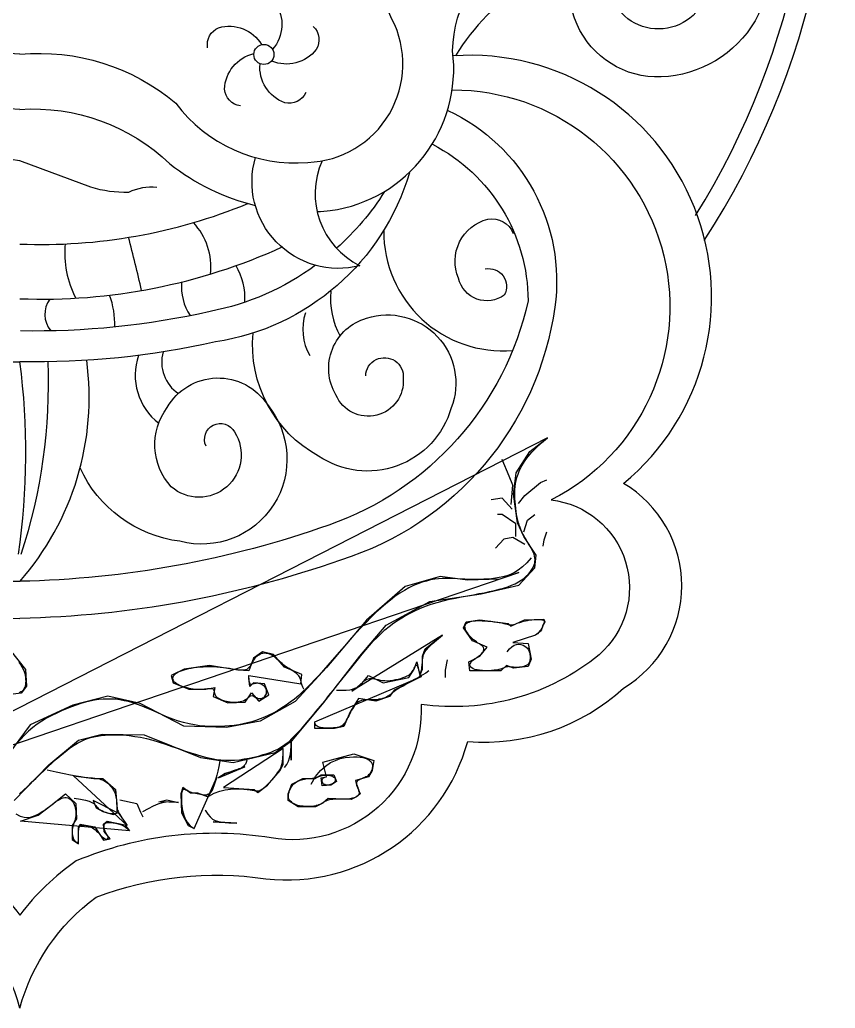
# Model space of a CAD drawing. Header units: metres. Extents: x 26.6 to 97.9, y 64.5 to 153.1.
# Drawn here: x 62.26 to 97.91, y 64.52 to 107.75 of the extents above; entities that cross this region are included whole.
import ezdxf

# ---------------------------------------------------------------- set-up
doc = ezdxf.new("R2010")
doc.units = ezdxf.units.M
for name, color, linetype in [('3', 3, 'Continuous'), ('4', 4, 'Continuous'), ('7', 7, 'Continuous')]:
    doc.layers.add(name, color=color, linetype=linetype)

msp = doc.modelspace()

# ---------------------------------------------------------------- linework, layer by layer
at = {"layer": '3'}
for points in [[(62.26, 106.24, 0.2), (55.43, 104.1, -0.26), (49.66, 101.51, -0.55), (45.98, 107.78, 0.26), (45.84, 110.95, 0.66), (44.15, 110.53, 0.41), (41.14, 115.12, 0.46), (37.96, 113.87, 0.23), (40.05, 109.28, -0.14), (43.29, 106.02)], [(62.26, 106.24, -0.2), (69.08, 104.1, 0.26), (74.85, 101.51, 0.55), (78.53, 107.78, -0.26), (78.67, 110.95, -0.66), (80.37, 110.53, -0.41), (83.38, 115.12, -0.46), (86.55, 113.87, -0.23), (84.46, 109.28, 0.13), (81.31, 106.17, 0.13)], [(86.55, 113.87, -0.42), (94.53, 112.49, -0.55), (90.3, 105.25, -0.68), (87.4, 111.81, -0.71), (92.34, 109.02, -0.77), (88.04, 108.98, -0.76), (90, 110.56, -0.74), (89.55, 109.7)], [(75.27, 99.36, 0.01), (75.83, 99.4, 0.41), (81.18, 106.39, -0.26), (83.96, 111.12)], [(72.44, 108.66, -0.35), (73.43, 108.48, -0.34), (73.31, 106.46)], [(70.47, 106.52, -0.35), (70.95, 107.4, -0.34), (72.83, 106.66)], [(75.09, 107.45, -0.35), (75.22, 106.45, -0.34), (73.27, 105.94)], [(71.9, 103.98, -0.35), (71.21, 104.71, -0.34), (72.49, 106.27)], [(74.76, 104.56, -0.35), (73.84, 104.12, -0.34), (72.76, 105.82)], [(43.54, 103.78, 0.33), (38.86, 95.18, 0.29), (48.23, 84.12, 0.08), (62.26, 81.57, 0.08)], [(62.26, 103.83, 0.21), (55.69, 101.45, -0.11), (51.96, 99.63)], [(62.26, 103.83, -0.21), (68.82, 101.45, 0.11), (72.55, 99.63)], [(80.97, 103.78, -0.33), (85.65, 95.18, -0.29), (76.28, 84.12, -0.08), (62.26, 81.57, -0.08)], [(44.21, 102.3, 0.28), (40.03, 95.46, 0.26), (48.74, 85.65, 0.08), (62.26, 83.19, 0.08)], [(80.3, 102.3, -0.28), (84.48, 95.46, -0.26), (75.77, 85.65, -0.08), (62.26, 83.19, -0.08)], [(68.25, 100.41, 0.14), (67.01, 100.2, -0.09), (65.36, 100.43), (62.26, 101.58, 0.27), (56.68, 99.6)], [(75.47, 101.58, 0.4), (77.12, 96.99, -0.58), (72.56, 101.72)], [(45.23, 101.05, 0.29), (53.69, 93.66, 0.06), (62.26, 92.79, 0.06)], [(79.29, 101.05, -0.29), (70.82, 93.66, -0.06), (62.26, 92.79, -0.06)], [(78.2, 100.23, -0.07), (76.11, 97.76, -0.07)], [(82.61, 96.85, -0.64), (83.44, 95.71, -0.54), (81.44, 96.44, -0.46), (82.72, 99.03, -0.36), (83.83, 98.4)], [(75.19, 97.01, -0.11), (70.58, 94.99, -0.06), (62.28, 94.14)], [(77.38, 92.18, -1.03), (79.02, 92.07, -0.85), (76.08, 91.34, -0.49), (77.42, 94.7, -0.63), (81.12, 90.77, -0.51), (75.32, 88.67, -0.3), (72.46, 94.04)], [(70.4, 89.1, -0.98), (71.64, 89.72, -0.87), (68.88, 87.32, -0.36), (68.7, 90.79, -0.56), (73.08, 90.92, -0.73), (69.26, 84.94, -0.26), (64.89, 88.15, -0.26)]]:
    msp.add_lwpolyline(points, format="xyb", dxfattribs=at)
for points in [[(62.24, 73.89), (62.42, 74.05), (62.59, 74.22), (62.77, 74.4), (62.96, 74.57), (63.14, 74.75), (63.32, 74.92), (63.49, 75.09), (63.67, 75.25), (63.84, 75.41), (64.01, 75.55), (64.17, 75.68), (64.33, 75.81), (64.48, 75.92), (64.64, 76.02), (64.78, 76.11), (64.93, 76.19), (65.07, 76.26), (65.21, 76.31), (65.35, 76.36), (65.5, 76.39), (65.66, 76.42), (65.82, 76.45), (65.99, 76.46), (66.18, 76.47), (66.37, 76.48), (66.58, 76.48), (66.8, 76.47), (67.04, 76.45), (67.28, 76.41), (67.53, 76.37), (67.8, 76.31), (68.07, 76.24), (68.35, 76.16), (68.63, 76.07), (68.91, 75.97), (69.19, 75.88), (69.46, 75.78), (69.73, 75.69), (69.98, 75.61), (70.21, 75.54), (70.44, 75.49), (70.65, 75.44), (70.85, 75.4), (71.05, 75.38), (71.25, 75.37), (71.45, 75.37), (71.65, 75.37), (71.86, 75.39), (72.07, 75.42), (72.28, 75.46), (72.49, 75.5), (72.69, 75.55), (72.89, 75.61), (73.07, 75.66), (73.24, 75.72), (73.39, 75.79), (73.54, 75.85), (73.67, 75.93), (73.79, 76.01), (73.91, 76.09), (74.03, 76.19), (74.15, 76.31), (74.28, 76.44), (74.42, 76.58), (74.57, 76.74), (74.72, 76.91), (74.88, 77.1), (75.05, 77.3), (75.22, 77.51), (75.4, 77.73), (75.59, 77.95), (75.77, 78.19), (75.96, 78.42), (76.15, 78.66), (76.34, 78.89), (76.52, 79.13), (76.71, 79.36), (76.89, 79.58), (77.06, 79.8), (77.23, 80.01), (77.39, 80.2), (77.55, 80.39), (77.71, 80.57), (77.88, 80.74), (78.05, 80.91), (78.22, 81.07), (78.41, 81.22), (78.61, 81.37), (78.81, 81.51), (79.03, 81.64), (79.26, 81.77), (79.5, 81.89), (79.74, 82), (79.99, 82.1), (80.25, 82.19), (80.51, 82.27), (80.77, 82.34), (81.04, 82.41), (81.31, 82.46), (81.57, 82.51), (81.83, 82.56), (82.09, 82.6), (82.33, 82.65), (82.57, 82.69), (82.8, 82.74), (83.01, 82.79), (83.22, 82.84), (83.41, 82.89), (83.59, 82.95), (83.76, 83.02), (83.92, 83.08), (84.06, 83.16), (84.18, 83.24), (84.29, 83.32), (84.39, 83.41), (84.48, 83.49), (84.56, 83.58), (84.62, 83.66), (84.67, 83.75), (84.71, 83.83), (84.75, 83.91), (84.77, 83.98), (84.78, 84.06), (84.79, 84.13), (84.78, 84.21), (84.76, 84.29), (84.74, 84.38), (84.7, 84.46), (84.66, 84.55), (84.61, 84.65), (84.56, 84.74), (84.5, 84.83), (84.44, 84.93), (84.39, 85.02), (84.34, 85.11), (84.29, 85.2), (84.24, 85.28), (84.2, 85.37), (84.16, 85.46), (84.13, 85.55), (84.09, 85.64), (84.06, 85.75), (84.03, 85.86), (84.01, 85.98), (83.98, 86.11), (83.96, 86.24), (83.94, 86.38), (83.93, 86.53), (83.91, 86.67), (83.9, 86.81), (83.9, 86.95), (83.9, 87.08), (83.9, 87.21), (83.91, 87.34), (83.93, 87.47), (83.96, 87.6), (83.99, 87.73), (84.04, 87.87), (84.09, 88.01), (84.16, 88.16), (84.25, 88.31), (84.36, 88.48), (84.49, 88.65), (84.65, 88.84), (84.84, 89.03), (85.06, 89.24), (85.33, 89.46), (56.91, 74.95)], [(62.01, 73.61), (63.53, 75.17), (64.83, 76.25), (65.86, 76.51), (67.69, 76.47), (70.15, 75.49), (71.58, 75.26), (73.42, 75.71), (74.18, 76.25), (75.55, 77.89), (77.13, 79.91), (78.28, 81.27), (80.19, 82.31), (82.43, 82.64), (84.07, 83.02), (84.78, 83.78), (84.84, 84.33), (84.29, 85.15), (84.02, 85.75), (83.85, 87), (83.96, 87.93), (84.56, 88.86), (85.33, 89.46)], [(83.74, 86.55), (83.82, 87.39), (83.66, 87.79), (83.34, 88.51)], [(84.06, 86.59), (84.34, 86.95), (85.02, 87.51), (85.3, 87.63)], [(83.78, 86.35), (83.34, 86.83), (82.86, 86.75)], [(83.94, 85.15), (83.94, 85.71), (83.34, 86.11), (83.14, 86.11)], [(84.3, 85.35), (84.46, 85.87), (84.78, 86.11)], [(85.14, 84.72), (85.18, 85), (85.3, 85.35)], [(84.34, 84.8), (83.82, 85.11), (83.42, 85.04), (83.06, 84.64)], [(84.62, 84.22), (84.62, 84.22), (84.42, 84), (84.23, 83.82), (84.05, 83.68), (83.88, 83.57), (83.71, 83.49), (83.55, 83.43), (83.38, 83.38), (83.22, 83.35), (83.05, 83.33), (82.88, 83.3), (82.71, 83.29), (82.54, 83.28), (82.37, 83.27), (82.2, 83.27), (82.03, 83.27), (81.87, 83.27), (81.71, 83.28), (81.55, 83.29), (81.39, 83.3), (81.23, 83.31), (81.07, 83.32), (80.91, 83.32), (80.74, 83.31), (80.57, 83.3), (80.4, 83.28), (80.22, 83.25), (80.04, 83.2), (79.85, 83.15), (79.66, 83.08), (79.47, 83), (79.27, 82.9), (79.07, 82.79), (78.87, 82.67), (78.66, 82.52), (78.46, 82.37), (78.25, 82.19), (78.04, 82.01), (77.83, 81.82), (77.61, 81.61), (77.4, 81.39), (77.18, 81.17), (76.97, 80.93), (76.75, 80.7), (76.54, 80.46), (76.33, 80.22), (76.12, 79.98), (75.92, 79.74), (75.72, 79.52), (75.53, 79.3), (75.34, 79.09), (75.16, 78.9), (74.98, 78.71), (74.8, 78.53), (74.62, 78.36), (74.45, 78.2), (74.27, 78.04), (74.08, 77.9), (73.9, 77.77), (73.71, 77.65), (73.53, 77.53), (73.34, 77.43), (73.15, 77.33), (72.96, 77.25), (72.77, 77.17), (72.58, 77.1), (72.4, 77.05), (72.21, 77), (72.02, 76.95), (71.83, 76.92), (71.63, 76.89), (71.43, 76.87), (71.22, 76.85), (71.01, 76.84), (70.8, 76.84), (70.58, 76.84), (70.35, 76.85), (70.12, 76.87), (69.89, 76.91), (69.66, 76.95), (69.42, 77.01), (69.19, 77.08), (68.95, 77.16), (68.72, 77.25), (68.48, 77.35), (68.26, 77.45), (68.03, 77.55), (67.81, 77.64), (67.6, 77.73), (67.4, 77.8), (67.2, 77.87), (67.01, 77.93), (66.82, 77.97), (66.63, 78.01), (66.45, 78.03), (66.26, 78.04), (66.08, 78.04), (65.9, 78.04), (65.71, 78.02), (65.52, 77.99), (65.32, 77.95), (65.13, 77.9), (64.93, 77.84), (64.72, 77.77), (64.51, 77.7), (64.3, 77.62), (64.08, 77.53), (63.87, 77.43), (63.65, 77.32), (63.43, 77.2), (63.22, 77.07), (63.02, 76.94), (62.82, 76.79), (62.64, 76.63), (62.46, 76.46), (62.3, 76.28), (62.14, 76.11)], [(58.2, 74.77), (84.07, 83.57), (83.25, 83.29), (81.83, 83.24), (80.63, 83.4), (79.1, 82.97), (77.41, 81.49), (75.66, 79.42), (74.29, 77.94), (72.76, 77.07), (71.29, 76.8), (69.43, 76.85), (67.52, 77.84), (66.1, 78.16), (64.57, 77.78), (62.71, 76.91), (61.52, 75.3)], [(83.57, 80.11), (83.57, 80.11), (83.67, 80.24), (83.77, 80.33), (83.87, 80.4), (83.97, 80.43), (84.08, 80.44), (84.17, 80.43), (84.26, 80.4), (84.34, 80.36), (84.4, 80.31), (84.46, 80.26), (84.5, 80.19), (84.53, 80.12), (84.55, 80.05), (84.56, 79.98), (84.57, 79.91), (84.57, 79.85), (84.57, 79.79), (84.56, 79.74), (84.55, 79.69), (84.53, 79.64), (84.51, 79.6), (84.48, 79.57), (84.45, 79.54), (84.4, 79.51), (84.35, 79.49), (84.29, 79.47), (84.23, 79.45), (84.17, 79.44), (84.1, 79.43), (84.03, 79.42), (83.97, 79.42), (83.9, 79.42), (83.85, 79.43), (83.79, 79.43), (83.74, 79.44), (83.7, 79.45), (83.66, 79.45), (83.62, 79.46), (83.58, 79.45), (83.54, 79.45), (83.51, 79.44), (83.47, 79.43), (83.43, 79.41), (83.39, 79.39), (83.34, 79.37), (83.27, 79.35), (83.2, 79.33), (83.11, 79.31), (83, 79.3), (82.88, 79.29), (82.75, 79.28), (82.62, 79.28), (82.49, 79.29), (82.36, 79.3), (82.25, 79.32), (82.15, 79.34), (82.08, 79.36), (82.02, 79.4), (81.98, 79.44), (81.95, 79.48), (81.94, 79.52), (81.94, 79.56), (81.96, 79.6), (81.98, 79.64), (82.01, 79.68), (82.05, 79.72), (82.09, 79.75), (82.14, 79.79), (82.19, 79.82), (82.24, 79.86), (82.3, 79.9), (82.35, 79.94), (82.4, 79.98), (82.44, 80.02), (82.48, 80.06), (82.51, 80.11), (82.53, 80.15), (82.55, 80.2), (82.55, 80.24), (82.53, 80.29), (82.51, 80.33), (82.47, 80.37), (82.42, 80.41), (82.36, 80.45), (82.29, 80.49), (82.23, 80.54), (82.16, 80.58), (82.09, 80.63), (82.03, 80.69), (81.97, 80.75), (81.92, 80.81), (81.87, 80.87), (81.83, 80.93), (81.79, 80.99), (81.76, 81.04), (81.74, 81.1), (81.73, 81.15), (81.72, 81.2), (81.72, 81.24), (81.74, 81.28), (81.75, 81.31), (81.78, 81.34), (81.81, 81.37), (81.85, 81.39), (81.9, 81.41), (81.96, 81.43), (82.02, 81.44), (82.1, 81.46), (82.18, 81.46), (82.27, 81.47), (82.37, 81.47), (82.48, 81.46), (82.6, 81.46), (82.72, 81.45), (82.85, 81.44), (82.98, 81.42), (83.11, 81.4), (83.22, 81.39), (83.33, 81.37), (83.42, 81.35), (83.5, 81.33), (83.56, 81.32), (83.61, 81.31), (83.66, 81.29), (83.7, 81.29), (83.73, 81.28), (83.77, 81.28), (83.81, 81.29), (83.86, 81.3), (83.92, 81.32), (83.98, 81.34), (84.05, 81.37), (84.12, 81.39), (84.2, 81.42), (84.28, 81.44), (84.37, 81.46), (84.46, 81.48), (84.55, 81.5), (84.65, 81.51), (84.74, 81.52), (84.82, 81.52), (84.9, 81.52), (84.97, 81.52), (85.04, 81.52), (85.08, 81.51), (85.12, 81.5), (85.15, 81.49), (85.17, 81.48), (85.18, 81.47), (85.19, 81.45), (85.19, 81.44), (85.19, 81.42), (85.19, 81.4), (85.18, 81.38), (85.17, 81.36), (85.17, 81.34), (85.16, 81.32), (85.15, 81.29), (85.13, 81.26), (85.12, 81.23), (85.11, 81.2), (85.09, 81.16), (85.07, 81.12), (85.04, 81.07), (85, 81.02), (84.95, 80.96), (84.89, 80.9), (84.81, 80.83), (83.81, 80.51), (84.49, 80.47), (84.61, 79.79), (84.49, 79.47), (83.85, 79.39), (83.53, 79.51), (83.29, 79.27), (81.93, 79.27), (81.89, 79.67), (82.37, 79.91), (82.69, 80.31), (82.05, 80.59), (81.65, 81.15), (81.77, 81.42), (82.37, 81.5), (83.61, 81.34), (83.73, 81.23), (84.33, 81.5), (85.17, 81.54), (85.21, 81.42), (85.13, 81.27), (85.05, 81.03), (84.81, 80.83)], [(76.1, 78.43), (76.1, 78.43), (76.34, 78.43), (76.53, 78.43), (76.68, 78.45), (76.81, 78.47), (76.91, 78.51), (76.99, 78.55), (77.05, 78.6), (77.11, 78.65), (77.17, 78.7), (77.22, 78.75), (77.27, 78.79), (77.32, 78.84), (77.38, 78.88), (77.43, 78.91), (77.49, 78.93), (77.55, 78.94), (77.61, 78.95), (77.68, 78.94), (77.76, 78.93), (77.84, 78.91), (77.92, 78.89), (78.02, 78.87), (78.11, 78.85), (78.22, 78.85), (78.33, 78.84), (78.45, 78.85), (78.57, 78.87), (78.69, 78.89), (78.81, 78.91), (78.92, 78.94), (79.02, 78.98), (79.11, 79.01), (79.19, 79.05), (79.26, 79.09), (79.31, 79.13), (79.36, 79.17), (79.4, 79.22), (79.43, 79.26), (79.45, 79.3), (79.48, 79.34), (79.5, 79.39), (79.52, 79.43), (79.54, 79.46), (79.56, 79.49), (79.57, 79.51), (79.59, 79.53), (79.6, 79.53), (79.62, 79.52), (79.63, 79.49), (79.65, 79.46), (79.66, 79.42), (79.68, 79.37), (79.69, 79.32), (79.71, 79.28), (79.72, 79.24), (79.74, 79.22), (79.75, 79.2), (79.77, 79.2), (79.78, 79.21), (79.8, 79.23), (79.81, 79.26), (79.82, 79.3), (79.83, 79.35), (79.84, 79.4), (79.84, 79.45), (79.85, 79.51), (79.85, 79.57), (79.86, 79.63), (79.86, 79.7), (79.87, 79.76), (79.88, 79.83), (79.89, 79.9), (79.9, 79.96), (79.93, 80.03), (79.97, 80.11), (80.04, 80.2), (80.14, 80.31), (80.29, 80.45), (80.48, 80.62), (80.74, 80.83), (76.78, 78.39), (77.14, 78.63), (77.5, 79.07), (78.14, 78.75), (79.26, 78.99), (79.5, 79.35), (79.62, 79.67), (79.74, 79.07), (79.86, 79.35), (79.86, 79.91), (79.98, 80.23), (80.74, 80.83)], [(61.83, 80.18), (62.5, 79.33), (62.55, 78.61), (62.32, 78.3), (61.97, 78.26)], [(74.67, 78.47), (74.67, 78.47), (74.63, 78.56), (74.6, 78.64), (74.58, 78.72), (74.56, 78.8), (74.54, 78.87), (74.52, 78.94), (74.49, 79.01), (74.45, 79.06), (74.4, 79.12), (74.34, 79.17), (74.27, 79.22), (74.2, 79.27), (74.12, 79.32), (74.04, 79.37), (73.95, 79.42), (73.87, 79.47), (73.8, 79.53), (73.73, 79.59), (73.66, 79.65), (73.59, 79.71), (73.53, 79.76), (73.47, 79.82), (73.41, 79.87), (73.35, 79.92), (73.29, 79.95), (73.23, 79.99), (73.17, 80.01), (73.11, 80.03), (73.05, 80.04), (73, 80.05), (72.94, 80.05), (72.88, 80.04), (72.83, 80.03), (72.78, 80.01), (72.73, 79.98), (72.68, 79.95), (72.63, 79.92), (72.58, 79.88), (72.54, 79.83), (72.5, 79.78), (72.47, 79.73), (72.43, 79.67), (72.4, 79.61), (72.37, 79.56), (72.34, 79.5), (72.3, 79.45), (72.26, 79.41), (72.22, 79.37), (72.18, 79.34), (72.13, 79.32), (72.07, 79.31), (72.01, 79.31), (71.94, 79.31), (71.86, 79.31), (71.77, 79.32), (71.67, 79.34), (71.55, 79.35), (71.43, 79.37), (71.3, 79.39), (71.16, 79.41), (71.02, 79.42), (70.87, 79.44), (70.72, 79.45), (70.57, 79.45), (70.43, 79.45), (70.28, 79.44), (70.14, 79.43), (70.01, 79.42), (69.88, 79.4), (69.75, 79.38), (69.64, 79.36), (69.53, 79.33), (69.43, 79.3), (69.34, 79.27), (69.25, 79.24), (69.18, 79.21), (69.12, 79.17), (69.06, 79.14), (69.02, 79.1), (68.98, 79.06), (68.96, 79.03), (68.94, 78.99), (68.94, 78.95), (68.94, 78.91), (68.96, 78.87), (68.98, 78.83), (69.01, 78.8), (69.06, 78.76), (69.11, 78.72), (69.17, 78.69), (69.24, 78.65), (69.31, 78.62), (69.39, 78.59), (69.47, 78.56), (69.56, 78.54), (69.65, 78.52), (69.74, 78.5), (69.83, 78.49), (69.92, 78.48), (70.01, 78.48), (70.1, 78.48), (70.18, 78.48), (70.26, 78.48), (70.33, 78.49), (70.4, 78.49), (70.47, 78.5), (70.52, 78.5), (70.58, 78.5), (70.62, 78.5), (70.66, 78.5), (70.69, 78.49), (70.71, 78.47), (70.73, 78.45), (70.74, 78.42), (70.75, 78.38), (70.76, 78.35), (70.77, 78.3), (70.78, 78.26), (70.8, 78.22), (70.83, 78.17), (70.87, 78.13), (70.92, 78.09), (70.98, 78.06), (71.05, 78.02), (71.12, 77.99), (71.2, 77.97), (71.29, 77.95), (71.37, 77.93), (71.46, 77.92), (71.55, 77.91), (71.64, 77.91), (71.72, 77.91), (71.81, 77.92), (71.89, 77.93), (71.96, 77.95), (72.03, 77.97), (72.09, 78), (72.15, 78.04), (72.2, 78.07), (72.24, 78.11), (72.28, 78.14), (72.32, 78.16), (72.36, 78.18), (72.4, 78.19), (72.44, 78.18), (72.47, 78.17), (72.51, 78.15), (72.55, 78.13), (72.6, 78.11), (72.64, 78.09), (72.68, 78.07), (72.73, 78.06), (72.78, 78.06), (72.83, 78.07), (72.87, 78.09), (72.92, 78.11), (72.96, 78.14), (72.99, 78.18), (73.02, 78.22), (73.04, 78.27), (73.05, 78.32), (73.05, 78.37), (73.05, 78.42), (73.03, 78.47), (73.01, 78.52), (72.98, 78.56), (72.94, 78.6), (72.9, 78.64), (72.86, 78.67), (72.81, 78.69), (72.76, 78.71), (72.71, 78.72), (72.66, 78.73), (72.61, 78.73), (72.57, 78.72), (72.52, 78.72), (72.49, 78.71), (72.45, 78.7), (72.42, 78.69), (72.4, 78.68), (72.38, 78.68), (72.36, 78.68), (72.34, 78.69), (72.33, 78.71), (72.31, 78.74), (72.3, 78.78), (72.29, 78.82), (72.29, 78.87), (72.28, 78.92), (72.27, 78.97), (72.27, 79.02), (72.27, 79.07), (74.55, 78.71), (74.59, 79.11), (73.83, 79.43), (73.35, 79.99), (72.87, 80.11), (72.47, 79.83), (72.27, 79.27), (71.79, 79.31), (70.55, 79.51), (69.44, 79.35), (68.88, 79.07), (68.96, 78.75), (69.64, 78.47), (70.39, 78.47), (70.79, 78.55), (70.71, 78.15), (71.35, 77.87), (72.11, 77.91), (72.39, 78.31), (72.71, 77.95), (73.15, 78.23), (72.95, 78.71), (72.47, 78.75), (72.31, 78.59), (72.27, 78.95), (72.27, 79.07)], [(62.22, 79.65), (62.29, 79.55), (62.35, 79.45), (62.4, 79.35), (62.44, 79.25), (62.47, 79.16), (62.49, 79.07), (62.51, 78.98), (62.51, 78.9), (62.52, 78.82), (62.51, 78.75), (62.5, 78.68), (62.49, 78.62), (62.47, 78.56), (62.45, 78.52), (62.43, 78.47), (62.4, 78.43), (62.37, 78.4), (62.34, 78.37), (62.3, 78.35), (62.26, 78.33), (62.23, 78.31)], [(80.94, 79.75), (80.86, 79.31), (80.86, 78.99)], [(80.14, 79.27), (80.14, 79.27), (80.01, 79.18), (79.85, 79.08), (79.69, 78.98), (79.52, 78.89), (79.34, 78.79), (79.18, 78.7), (79.02, 78.61), (78.89, 78.54), (78.77, 78.47), (78.68, 78.41), (78.61, 78.35), (78.54, 78.31), (78.49, 78.27), (78.45, 78.23), (78.4, 78.2), (78.35, 78.17), (78.3, 78.14), (78.24, 78.11), (78.18, 78.08), (78.11, 78.06), (78.04, 78.04), (77.96, 78.03), (77.88, 78.01), (77.79, 78.01), (77.71, 78), (77.62, 78), (77.53, 78.01), (77.45, 78.01), (77.36, 78), (77.28, 77.99), (77.2, 77.98), (77.13, 77.95), (77.06, 77.92), (77, 77.87), (76.94, 77.82), (76.89, 77.76), (76.84, 77.69), (76.8, 77.62), (76.76, 77.55), (76.72, 77.47), (76.68, 77.39), (76.64, 77.31), (76.6, 77.24), (76.56, 77.17), (76.52, 77.1), (76.49, 77.04), (76.45, 76.98), (76.4, 76.93), (76.36, 76.89), (76.31, 76.86), (76.26, 76.83), (76.2, 76.81), (76.14, 76.8), (76.06, 76.78), (75.97, 76.78), (75.87, 76.77), (75.76, 76.77), (75.64, 76.77), (75.52, 76.78), (75.4, 76.79), (75.3, 76.83), (75.22, 76.88), (75.17, 76.94), (75.15, 77.04), (79.82, 79.03), (78.62, 78.43), (78.42, 78.15), (77.82, 77.95), (77.06, 78.07), (76.7, 77.48), (76.42, 76.84), (76.02, 76.76), (75.15, 76.76), (75.15, 77.04)], [(73.83, 75.05), (73.83, 75.05), (73.93, 75.18), (74, 75.32), (74.05, 75.47), (74.09, 75.63), (74.11, 75.8), (74.12, 75.96), (74.12, 76.12), (74.12, 76.27), (74.12, 75.37), (74.12, 75.88), (74.12, 76.27)], [(70.52, 73.79), (70.52, 73.79), (70.76, 73.92), (71, 74.01), (71.24, 74.07), (71.47, 74.1), (71.68, 74.12), (71.88, 74.11), (72.05, 74.1), (72.2, 74.09), (72.33, 74.07), (72.42, 74.05), (72.5, 74.04), (72.56, 74.03), (72.61, 74.02), (72.65, 74.02), (72.68, 74.02), (72.72, 74.03), (72.76, 74.05), (72.8, 74.07), (72.84, 74.1), (72.89, 74.13), (72.94, 74.17), (73, 74.22), (73.06, 74.27), (73.11, 74.33), (73.18, 74.39), (73.24, 74.46), (73.3, 74.53), (73.36, 74.6), (73.42, 74.67), (73.48, 74.74), (73.53, 74.81), (73.58, 74.88), (73.62, 74.94), (73.66, 75.01), (73.69, 75.08), (73.72, 75.18), (73.74, 75.3), (73.76, 75.45), (73.77, 75.64), (73.77, 75.88), (71.16, 74.18), (72.51, 74.08), (72.67, 73.95), (73.09, 74.28), (73.64, 74.92), (73.77, 75.18), (73.77, 75.88)], [(71, 75.34), (71, 75.34), (70.96, 75.09), (70.91, 74.88), (70.87, 74.71), (70.83, 74.56), (70.79, 74.43), (70.76, 74.33), (70.72, 74.24), (70.69, 74.17), (70.66, 74.1), (70.63, 74.04), (70.6, 73.99), (70.57, 73.94), (70.53, 73.91), (70.5, 73.88), (70.46, 73.86), (70.42, 73.84), (70.38, 73.84), (70.34, 73.84), (70.29, 73.84), (70.24, 73.85), (70.2, 73.86), (70.15, 73.87), (70.1, 73.88), (70.05, 73.9), (70.01, 73.9), (69.96, 73.91), (69.92, 73.92), (69.88, 73.92), (69.84, 73.93), (69.8, 73.94), (69.76, 73.95), (69.72, 73.97), (69.68, 73.98), (69.64, 74), (69.6, 74.02), (69.56, 74.05), (69.52, 74.06), (69.49, 74.08), (69.46, 74.09), (69.43, 74.09), (69.41, 74.08), (69.39, 74.07), (69.37, 74.04), (69.35, 74.01), (69.34, 73.97), (69.33, 73.92), (69.32, 73.87), (69.32, 73.8), (69.32, 73.73), (69.32, 73.64), (69.32, 73.56), (69.33, 73.46), (69.34, 73.36), (69.35, 73.26), (69.37, 73.16), (69.4, 73.06), (69.43, 72.96), (69.47, 72.85), (69.52, 72.76), (69.57, 72.66), (69.63, 72.58), (69.7, 72.5), (69.79, 72.44), (69.88, 72.38), (70.87, 74.63), (70.68, 74.08), (70.46, 73.76), (70.04, 73.92), (69.72, 73.92), (69.39, 74.18), (69.3, 73.89), (69.33, 73.06), (69.62, 72.51), (69.88, 72.38)], [(72.19, 75.37), (72.19, 75.37), (72.16, 75.27), (72.12, 75.19), (72.07, 75.13), (72.02, 75.08), (71.97, 75.04), (71.91, 75.01), (71.84, 74.99), (71.77, 74.96), (71.68, 74.93), (71.59, 74.9), (71.49, 74.86), (71.38, 74.82), (71.27, 74.78), (71.16, 74.73), (71.05, 74.67), (70.94, 74.6), (72.1, 75.08), (71.87, 74.98), (71.23, 74.79), (70.94, 74.6)], [(74.99, 74.32), (74.99, 74.32), (75.19, 74.65), (75.4, 74.91), (75.62, 75.11), (75.84, 75.26), (76.06, 75.36), (76.27, 75.44), (76.48, 75.48), (76.67, 75.5), (76.84, 75.51), (77, 75.51), (77.14, 75.5), (77.26, 75.48), (77.36, 75.45), (77.45, 75.42), (77.52, 75.38), (77.58, 75.33), (77.62, 75.29), (77.65, 75.24), (77.67, 75.19), (77.68, 75.14), (77.68, 75.09), (77.67, 75.04), (77.66, 75), (77.65, 74.95), (77.63, 74.91), (77.61, 74.86), (77.59, 74.83), (77.57, 74.79), (77.54, 74.75), (77.51, 74.72), (77.48, 74.69), (77.44, 74.66), (77.39, 74.64), (77.34, 74.61), (77.28, 74.59), (77.23, 74.57), (77.17, 74.54), (77.12, 74.52), (77.08, 74.5), (77.04, 74.48), (77.01, 74.45), (77, 74.43), (76.98, 74.41), (76.98, 74.38), (76.98, 74.35), (76.98, 74.32), (76.99, 74.29), (77, 74.25), (77.02, 74.21), (77.03, 74.17), (77.04, 74.13), (77.06, 74.09), (77.07, 74.04), (77.08, 74), (77.09, 73.97), (77.09, 73.93), (77.09, 73.9), (77.08, 73.88), (77.07, 73.85), (77.05, 73.83), (77.04, 73.81), (77.02, 73.8), (76.99, 73.78), (76.97, 73.77), (76.94, 73.75), (76.92, 73.74), (76.88, 73.72), (76.85, 73.71), (76.8, 73.7), (76.75, 73.69), (76.69, 73.68), (76.62, 73.67), (76.53, 73.67), (76.44, 73.67), (76.34, 73.67), (76.24, 73.66), (76.14, 73.66), (76.05, 73.66), (75.95, 73.65), (75.87, 73.65), (75.8, 73.63), (75.74, 73.62), (75.69, 73.6), (75.64, 73.58), (75.6, 73.56), (75.56, 73.54), (75.53, 73.52), (75.49, 73.49), (75.46, 73.47), (75.42, 73.45), (75.38, 73.43), (75.33, 73.41), (75.29, 73.39), (75.23, 73.38), (75.18, 73.36), (75.11, 73.35), (75.04, 73.34), (74.97, 73.34), (74.89, 73.34), (74.8, 73.34), (74.72, 73.34), (74.64, 73.35), (74.56, 73.36), (74.48, 73.37), (74.41, 73.39), (74.34, 73.42), (74.28, 73.44), (74.22, 73.47), (74.17, 73.5), (74.13, 73.54), (74.09, 73.57), (74.06, 73.61), (74.04, 73.64), (74.02, 73.68), (74.01, 73.71), (74, 73.75), (74, 73.79), (74, 73.83), (74.01, 73.87), (74.01, 73.91), (74.03, 73.96), (74.04, 74.01), (74.06, 74.05), (74.08, 74.1), (74.1, 74.15), (74.13, 74.2), (74.16, 74.25), (74.2, 74.29), (74.24, 74.33), (74.29, 74.37), (74.34, 74.4), (74.39, 74.43), (74.45, 74.46), (74.51, 74.49), (74.57, 74.51), (74.63, 74.52), (74.7, 74.54), (74.76, 74.55), (74.82, 74.56), (74.88, 74.56), (74.94, 74.57), (75, 74.57), (75.05, 74.58), (75.11, 74.59), (75.15, 74.6), (75.2, 74.61), (75.24, 74.63), (75.29, 74.64), (75.33, 74.66), (75.37, 74.67), (75.42, 74.69), (75.47, 74.7), (75.53, 74.71), (75.58, 74.71), (75.64, 74.71), (75.7, 74.71), (75.76, 74.71), (75.81, 74.7), (75.87, 74.69), (75.91, 74.68), (75.95, 74.66), (75.98, 74.63), (76.01, 74.61), (76.03, 74.58), (76.04, 74.55), (76.05, 74.52), (76.05, 74.49), (76.04, 74.46), (76.03, 74.44), (76.02, 74.41), (76, 74.39), (75.97, 74.37), (75.94, 74.35), (75.91, 74.33), (75.88, 74.32), (75.84, 74.3), (75.8, 74.29), (75.75, 74.28), (75.71, 74.28), (75.67, 74.28), (75.63, 74.28), (75.59, 74.3), (75.55, 74.31), (75.52, 74.34), (75.5, 74.38), (75.48, 74.42), (75.47, 74.46), (75.47, 74.51), (75.49, 74.55), (75.53, 74.59), (75.59, 74.62), (75.66, 74.64), (75.51, 75.28), (76.86, 75.64), (77.74, 75.36), (77.66, 74.92), (77.5, 74.64), (76.94, 74.48), (76.98, 74.28), (77.14, 73.89), (76.98, 73.77), (76.74, 73.65), (75.74, 73.69), (75.51, 73.49), (75.19, 73.33), (74.43, 73.33), (73.99, 73.61), (73.99, 73.89), (74.15, 74.32), (74.63, 74.56), (75.15, 74.56), (75.43, 74.72), (75.98, 74.72), (76.1, 74.44), (75.86, 74.28), (75.47, 74.24), (75.43, 74.6), (75.66, 74.64)], [(63.45, 74.95), (63.45, 74.95), (63.85, 74.86), (64.19, 74.79), (64.48, 74.73), (64.72, 74.69), (64.92, 74.66), (65.09, 74.63), (65.23, 74.61), (65.34, 74.6), (65.44, 74.59), (65.53, 74.58), (65.61, 74.57), (65.68, 74.56), (65.74, 74.55), (65.8, 74.53), (65.86, 74.51), (65.92, 74.49), (65.98, 74.45), (66.04, 74.41), (66.1, 74.36), (66.16, 74.31), (66.21, 74.25), (66.27, 74.19), (66.31, 74.13), (66.36, 74.06), (66.39, 73.99), (66.42, 73.91), (66.44, 73.84), (66.46, 73.77), (66.47, 73.69), (66.48, 73.63), (66.48, 73.56), (66.49, 73.5), (66.49, 73.44), (66.5, 73.39), (66.5, 73.35), (66.51, 73.3), (66.51, 73.26), (66.52, 73.22), (66.53, 73.18), (66.55, 73.14), (66.57, 73.09), (66.6, 73.04), (66.63, 72.99), (66.67, 72.92), (66.72, 72.85), (66.79, 72.75), (66.86, 72.64), (66.95, 72.51), (64.6, 74.69), (65.5, 74.57), (65.89, 74.57), (66.44, 74.08), (66.5, 73.44), (66.5, 73.15), (66.69, 72.89), (66.95, 72.51)], [(62.09, 73.02), (62.27, 72.92), (62.44, 72.87), (62.59, 72.86), (62.72, 72.88), (62.85, 72.92), (62.96, 72.96), (63.06, 73.01), (63.15, 73.07), (63.24, 73.12), (63.32, 73.17), (63.4, 73.22), (63.47, 73.28), (63.55, 73.34), (63.62, 73.39), (63.7, 73.45), (63.77, 73.51), (63.85, 73.57), (63.93, 73.62), (64, 73.66), (64.08, 73.7), (64.15, 73.72), (64.22, 73.74), (64.28, 73.73), (64.35, 73.72), (64.41, 73.69), (64.46, 73.66), (64.51, 73.61), (64.56, 73.56), (64.6, 73.5), (64.63, 73.43), (64.66, 73.36), (64.68, 73.29), (64.69, 73.21), (64.7, 73.14), (64.71, 73.06), (64.71, 72.99), (64.7, 72.93), (64.69, 72.86), (64.68, 72.81), (64.67, 72.75), (64.65, 72.7), (64.63, 72.66), (64.62, 72.61), (64.6, 72.56), (64.58, 72.51), (64.57, 72.46), (64.56, 72.4), (64.55, 72.34), (64.55, 72.27), (64.55, 72.21), (64.55, 72.14), (64.56, 72.08), (64.57, 72.02), (64.59, 71.97), (64.61, 71.92), (64.63, 71.88), (64.66, 71.85), (64.68, 71.82), (64.71, 71.8), (64.74, 71.78), (64.76, 71.78), (64.78, 71.78), (64.8, 71.78), (64.81, 71.79), (64.82, 71.81), (64.82, 71.83), (64.83, 71.86), (64.83, 71.89), (64.83, 71.93), (64.83, 71.97), (64.83, 72.02), (64.83, 72.07), (64.83, 72.12), (64.83, 72.17), (64.83, 72.22), (64.83, 72.27), (64.84, 72.32), (64.84, 72.36), (64.84, 72.4), (64.85, 72.43), (64.86, 72.46), (64.87, 72.48), (64.89, 72.5), (64.92, 72.51), (64.95, 72.52), (64.99, 72.53), (65.04, 72.53), (65.09, 72.52), (65.15, 72.51), (65.22, 72.49), (65.29, 72.47), (65.36, 72.44), (65.43, 72.41), (65.49, 72.37), (65.56, 72.32), (65.61, 72.27), (65.67, 72.22), (65.72, 72.16), (65.77, 72.11), (65.82, 72.06), (65.86, 72.01), (65.91, 71.97), (65.95, 71.95), (65.99, 71.93), (66.02, 71.92), (66.05, 71.92), (66.08, 71.92), (66.1, 71.93), (66.11, 71.95), (66.12, 71.97), (66.12, 72), (66.11, 72.03), (66.09, 72.06), (66.08, 72.1), (66.05, 72.13), (66.03, 72.17), (66.01, 72.21), (65.99, 72.25), (65.97, 72.29), (65.96, 72.33), (65.95, 72.37), (65.95, 72.41), (65.94, 72.45), (65.94, 72.48), (65.95, 72.51), (65.95, 72.54), (65.96, 72.57), (65.98, 72.59), (66, 72.61), (66.03, 72.63), (66.06, 72.64), (66.11, 72.64), (66.17, 72.64), (66.25, 72.64), (66.34, 72.63), (66.44, 72.61), (66.55, 72.59), (66.66, 72.55), (66.77, 72.51), (66.87, 72.45), (66.97, 72.37), (67.05, 72.28), (62.29, 72.7), (63.06, 72.96), (63.61, 73.38), (64.25, 73.89), (64.7, 73.47), (64.73, 72.8), (64.54, 72.51), (64.54, 71.9), (64.83, 71.71), (64.83, 71.93), (64.83, 72.41), (64.89, 72.57), (65.54, 72.45), (65.92, 71.87), (66.21, 71.93), (65.95, 72.25), (65.92, 72.57), (66.08, 72.7), (66.85, 72.54), (67.05, 72.28)], [(64.64, 73.7), (64.64, 73.7), (64.91, 73.66), (65.13, 73.62), (65.29, 73.57), (65.41, 73.52), (65.49, 73.47), (65.55, 73.42), (65.59, 73.38), (65.62, 73.33), (65.65, 73.3), (65.68, 73.26), (65.72, 73.23), (65.75, 73.21), (65.8, 73.18), (65.84, 73.16), (65.9, 73.14), (65.95, 73.11), (66.02, 73.09), (66.08, 73.07), (66.16, 73.05), (66.23, 73.04), (66.31, 73.03), (66.38, 73.03), (66.46, 73.04), (66.53, 73.06), (65.47, 73.6), (65.6, 73.28), (65.89, 73.12), (66.34, 72.99), (66.53, 73.06)], [(66.63, 73.63), (67.37, 73.47), (67.53, 73.09), (67.63, 72.89)], [(67.63, 73.12), (67.63, 73.12), (67.88, 73.26), (68.1, 73.37), (68.3, 73.46), (68.49, 73.52), (68.66, 73.55), (68.84, 73.56), (69.02, 73.54), (69.2, 73.51), (68.33, 73.54), (68.69, 73.63), (69.2, 73.51)], [(70.36, 73.18), (70.36, 73.18), (70.48, 73.01), (70.58, 72.89), (70.68, 72.79), (70.8, 72.73), (70.95, 72.68), (71.14, 72.65), (71.4, 72.63), (71.74, 72.61), (70.71, 72.67), (71.74, 72.61)]]:
    msp.add_lwpolyline(points, dxfattribs=at)
msp.add_circle((72.93, 106.23), 0.44, dxfattribs=at)
for centre, radius, start, end in [((62.26, 117.48), 34.75, 328.23, 211.77), ((63.17, 121.74), 23.82, 267.8, 292.34), ((67.79, 96.95), 2.82, 353.33, 43.1), ((4.27, 81.67), 64.89, 12.67, 14.79), ((83.37, 98.47), 5.2, 179.44, 274.78), ((63.21, 120.92), 25.39, 267.85, 294.48), ((68.63, 97.57), 4.41, 175.06, 206.95), ((69.3, 95.57), 2.8, 356.51, 30.56), ((71.63, 96.09), 2.31, 175.21, 213.66), ((62.63, 94.42), 3.78, 358.45, 19.88), ((79.11, 95.53), 3.27, 173.89, 209.55), ((64.48, 94.87), 1.13, 144.15, 219.72), ((76.93, 94.21), 2.3, 161.77, 209.89), ((69.97, 92.21), 2.67, 161.2, 232.15), ((70.13, 92.78), 1.67, 164.59, 235.94), ((31.97, 88.82), 30.55, 351.65, 7.47), ((53.11, 91.23), 12.18, 318.67, 7.7), ((39.84, 91.8), 23.67, 341.74, 2.4)]:
    msp.add_arc(centre, radius, start, end, dxfattribs=at)
at = {"layer": '4'}
for points in [[(62.26, 64.52, 0.17), (58.93, 69.37, 0.13), (51.5, 70.18, -0.37), (42.67, 76.19, -0.21), (35.86, 78.52, -0.57), (35.86, 87.47, -0.64), (42.38, 107.34, -0.64)], [(62.26, 64.52, -0.17), (65.59, 69.37, -0.13), (73.01, 70.18, 0.37), (81.84, 76.19, 0.21), (88.65, 78.52, 0.57), (88.65, 87.47, 0.73), (81.21, 106.17, 0.73)]]:
    msp.add_lwpolyline(points, format="xyb", dxfattribs=at)
msp.add_arc((62.26, 117.48), 35.65, 327.07, 213.18, dxfattribs=at)
at = {"layer": '7'}
for points in [[(43.29, 106.02, 0.72), (39.03, 86.75, 0.65), (36.93, 79.98, 0.21), (44.72, 77.81, 0.48), (51.28, 71.97, -0.14), (59.79, 70.96, -0.08), (62.26, 68.59)], [(81.17, 104.68, -0.79), (85.49, 86.75, -0.65), (87.59, 79.98, -0.21), (79.8, 77.81, -0.48), (73.24, 71.97, 0.14), (64.72, 70.96, 0.08), (62.26, 68.59)]]:
    msp.add_lwpolyline(points, format="xyb", dxfattribs=at)

doc.saveas('drawing.dxf')
